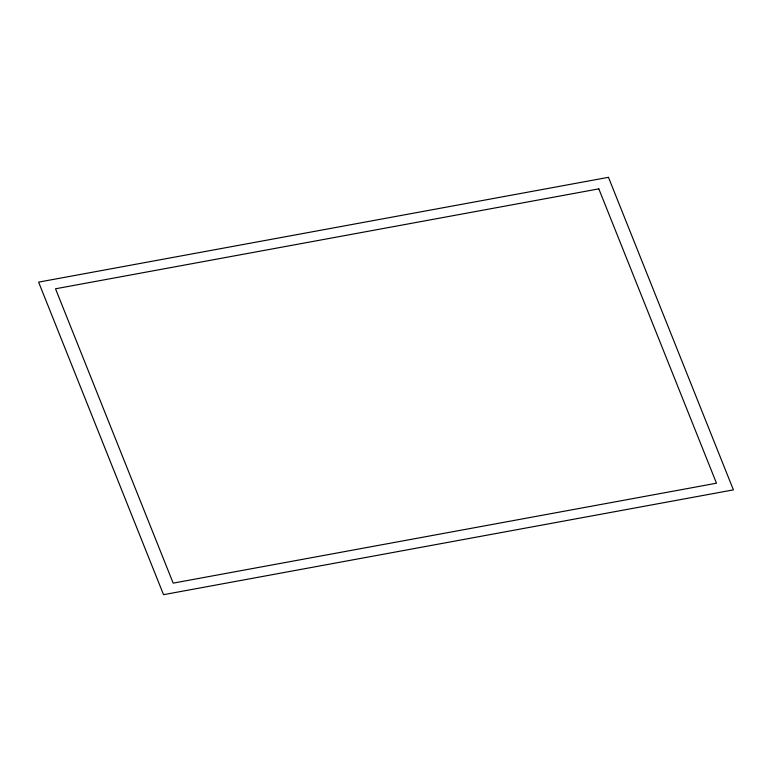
<?xml version="1.0" encoding="UTF-8"?>
<svg xmlns="http://www.w3.org/2000/svg" width="772" height="772" viewBox="0 0 772 772"><rect width="100%" height="100%" fill="white"/><g stroke="black" fill="none" stroke-linecap="round" stroke-linejoin="round"><path stroke-width="1.16" d="M608.461 177.328L38.6 282.127L163.539 594.672L733.4 489.873L608.461 177.328M598.821 188.87L55.516 288.786L173.179 583.13L716.484 483.214L598.821 188.87"/></g></svg>
